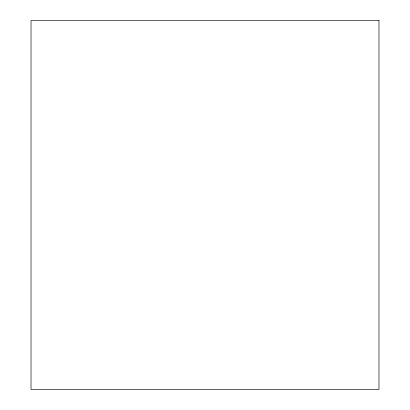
<?xml version="1.0" encoding="UTF-8"?>
<svg xmlns="http://www.w3.org/2000/svg" width="410" height="410" viewBox="0 0 410 410"><rect width="100%" height="100%" fill="white"/><g stroke="black" fill="none" stroke-linecap="round" stroke-linejoin="round"><path stroke-width="0.61" d="M378.978 20.5L31.022 20.5L31.022 389.5L378.978 389.5L378.978 20.5"/></g></svg>
